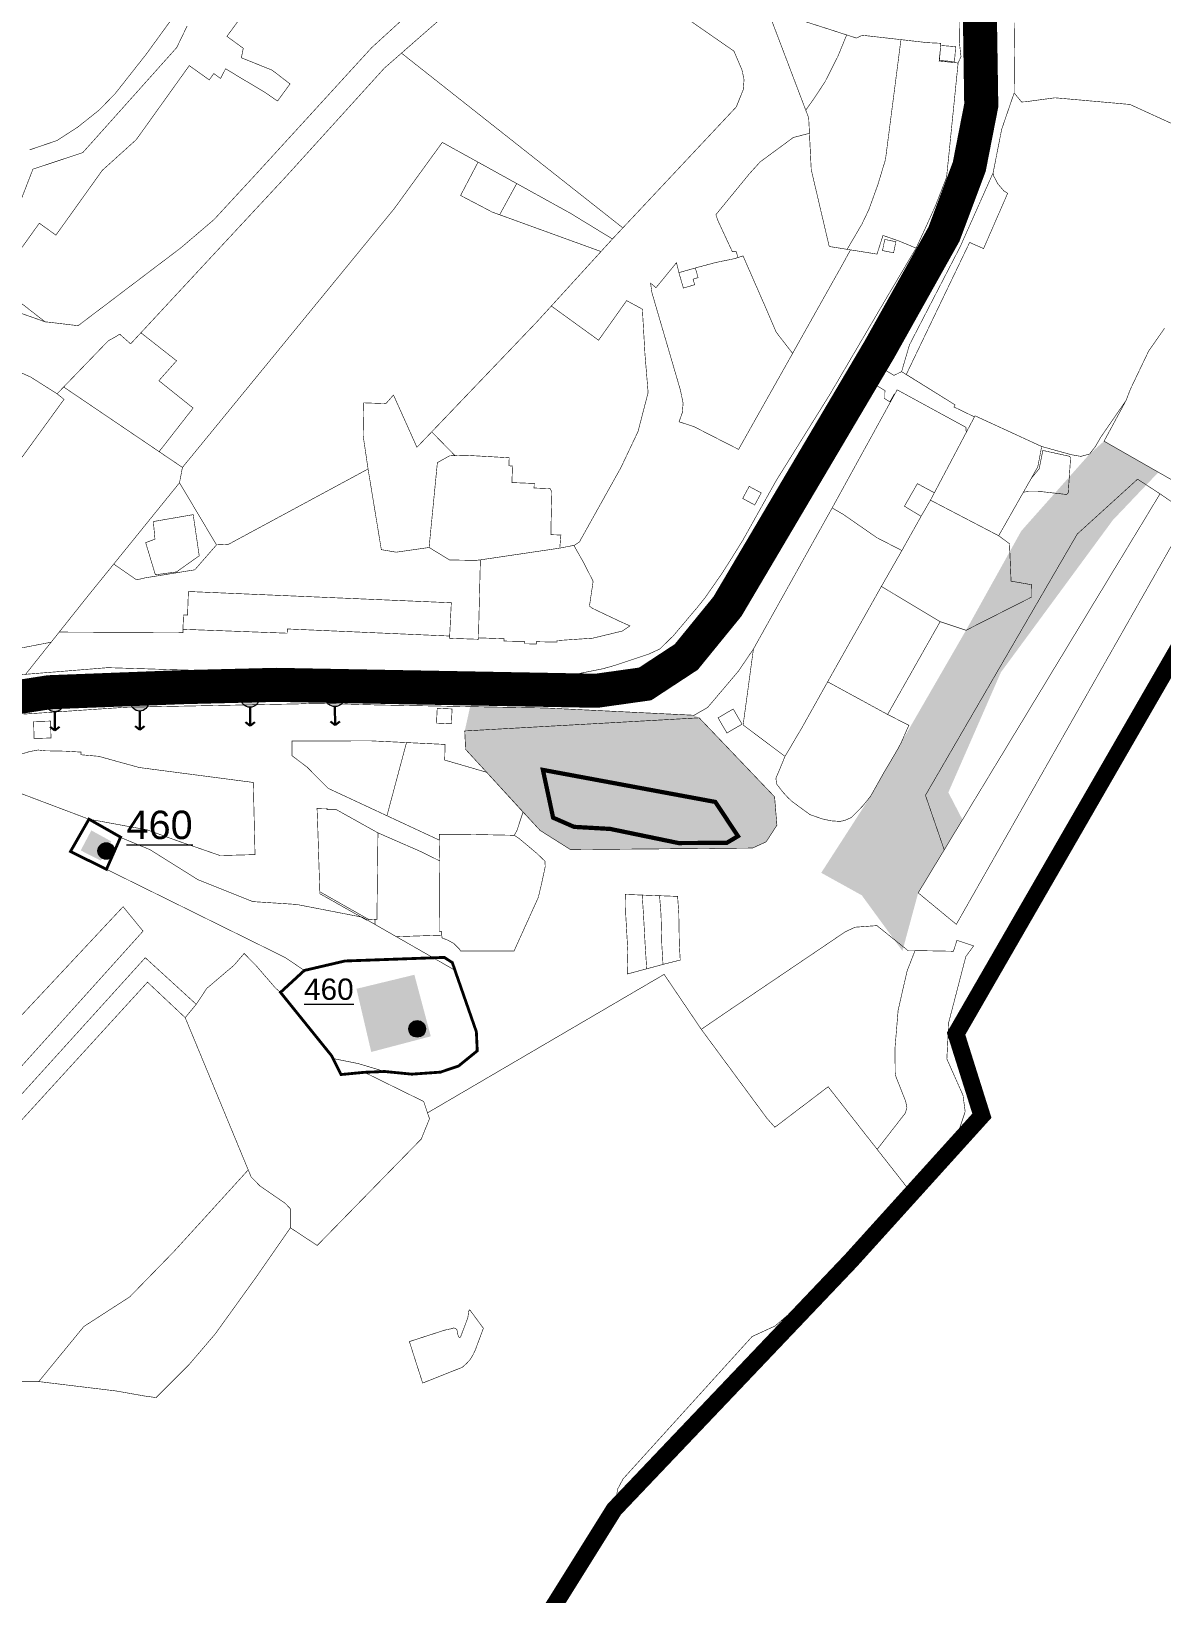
# Model space of a CAD drawing. Header units: millimetres. Extents: x 21689 to 31331, y 37531 to 43751.
# Drawn here: x 23810 to 24208, y 38661 to 39211 of the extents above; entities that cross this region are included whole.
import ezdxf

# ---------------------------------------------------------------- set-up
doc = ezdxf.new("R2010")
doc.units = ezdxf.units.MM
for name, pattern in [('DASHEDX2', [1.5, 1, -0.5]), ('g5_01x0_5', [0.75, 0.5, -0.25]), ('МЕЖА', [4, 1, -1, 1, -1])]:
    doc.linetypes.add(name, pattern=pattern)
for name, color, linetype, lineweight in [('0 . 11 - границы ДМ проект', 10, 'МЕЖА', 0), ('0.15 - Видовые раскрытия', 22, 'Continuous', 9), ('00 границы ОКН', 1, 'Continuous', 40), ('00 номер ОКН', 7, 'Continuous', 15), ('CONTUR', 150, 'Continuous', 9)]:
    doc.layers.add(name, color=color, linetype=linetype, lineweight=lineweight)
doc.layers.add('00 Дороги', color=252, linetype='Continuous', lineweight=9, transparency=0.2)
doc.layers.add('00 ОКН', color=1, linetype='Continuous', lineweight=9, transparency=0.4)
doc.layers.add('00 Парки и скверы', color=114, linetype='Continuous', lineweight=9, true_color=0x00a945, transparency=0.5)
doc.layers.add('00 Природный ландшафт', color=81, linetype='Continuous', lineweight=9, true_color=0xa9da90, transparency=0.4)
doc.styles.get("Standard").update_dxf_attribs({"font": 'arial.ttf'})
doc.linetypes.add('474_2', pattern='A,1,-0.5,[222,geobl2.shx,S=0.1,R=0,X=0,Y=0],-0.5,3', length=5)

# ---------------------------------------------------------------- blocks, each defined once
blk = doc.blocks.new('участки все')
at = {"layer": 'CONTUR', "const_width": 0.2}
for points in [[(1269.89, 1571.51), (1269.74, 1558.77), (1269.64, 1546.72), (1265.25, 1533.91), (1262.93, 1522.12), (1262.22, 1518.55), (1250.58, 1492.46), (1232.75, 1457.98), (1229.99, 1448.56), (1227.32, 1447.25), (1218.24, 1452.69), (1214.94, 1447.39), (1224.11, 1441.89), (1224.06, 1439.03), (1225.85, 1437.92), (1227.38, 1440.64), (1227.54, 1440.56), (1205.53, 1400.58), (1177.78, 1350.86), (1172.45, 1343.02), (1161.65, 1330.29), (1156.88, 1327.55), (1104.54, 1330.11), (1045.17, 1331.17), (1024.9, 1331.76), (1021.93, 1331.74), (1017.42, 1331.55), (956.74, 1330.37), (920.72, 1327.95)], [(921.35, 1341.97), (950.23, 1344.31), (992.03, 1343.04), (1023.98, 1342.41), (1100.52, 1341.15), (1112.07, 1341.3), (1117.46, 1342.47), (1124.88, 1343.96), (1128.77, 1345.06), (1138.27, 1348.21), (1140.9, 1349.08), (1144.83, 1350.91), (1149.55, 1355.53), (1158.16, 1365.71), (1160.8, 1369.03), (1166.68, 1377.47), (1169.59, 1382.04), (1174.02, 1389.15), (1185.27, 1409.24), (1186.61, 1411.48), (1204.78, 1440.65), (1225.68, 1476.24), (1235.1, 1492.07), (1238.85, 1500.18), (1241.87, 1506.87), (1245.84, 1517.01), (1249.9, 1557.27), (1250.91, 1559.53), (1250.36, 1564.34), (1250.06, 1586.04)], [(1338.52, 1402.83), (1301.33, 1424.07), (1309.08, 1438.43), (1310.61, 1442.41), (1317.04, 1455.83), (1322.65, 1463.85)], [(1371.16, 1578.75), (1362.07, 1563.36), (1337.34, 1521.24), (1338.75, 1525.14), (1332.34, 1532.66), (1310.45, 1542.66), (1284.04, 1545.01), (1273.56, 1543.6), (1272.25, 1543.54), (1269.64, 1546.72), (1269.74, 1558.77), (1269.89, 1571.51)], [(973.55, 1573.7), (963.86, 1560.37), (952.95, 1546.53), (947.33, 1540.74), (939.68, 1534.65), (932.38, 1529.94), (926.38, 1527.9), (922.83, 1526.69)], [(1002.45, 1580.51), (992.29, 1566.65), (997.41, 1562.9), (998.04, 1562.43), (997.37, 1559.11), (1008.2, 1554.74), (1014.52, 1549.9), (1010.11, 1543.86), (1005.55, 1547.01), (997.67, 1551.69), (991.8, 1555.23), (990.05, 1551.82), (987.65, 1553.54), (986.05, 1551.31), (979.02, 1556.34), (960.31, 1530.23), (948.38, 1519.47), (932.03, 1496.64), (926.18, 1500.84), (912.56, 1481.83)], [(919.81, 1472.66), (928.16, 1466.14), (904.25, 1474.55)], [(920.04, 1509.84), (923.93, 1519.88), (941.49, 1525.69), (974.6, 1562.71), (978.27, 1570.31)], [(1064.91, 1582.41), (1043.25, 1562.64), (1021.65, 1539.02), (1020.51, 1537.77), (1003.6, 1519.29), (1002.83, 1518.45), (987.76, 1502.14), (976.16, 1492.25), (952.94, 1474.65), (939.85, 1464.74), (934.19, 1465.42), (928.16, 1466.14), (919.81, 1472.66)], [(912.56, 1481.83), (926.18, 1500.84), (932.03, 1496.64), (948.38, 1519.47), (960.31, 1530.23), (979.02, 1556.34), (979.02, 1556.34), (985.15, 1551.95), (986.05, 1551.31), (987.65, 1553.54), (990.05, 1551.82), (991.8, 1555.23), (997.67, 1551.69), (1005.55, 1547.01), (1010.11, 1543.86), (1011.91, 1546.32), (1014.52, 1549.9), (1008.2, 1554.74), (997.37, 1559.11), (998.04, 1562.43), (997.41, 1562.9), (992.29, 1566.65), (1002.45, 1580.51)], [(1322.65, 1463.85), (1317.04, 1455.83), (1310.61, 1442.41), (1309.08, 1438.43), (1300.14, 1425.45), (1298.26, 1422.17), (1296.2, 1419.54), (1293.16, 1418.72), (1289.81, 1419.3), (1279.34, 1422.2), (1255.86, 1433.01), (1255.66, 1432.62), (1248.46, 1436.12), (1248.85, 1436.85), (1231.64, 1447.58), (1253.96, 1494.08), (1255.87, 1493.21), (1258.87, 1491.91), (1267.36, 1511.38), (1265.99, 1512.24), (1263.88, 1514.72), (1262.36, 1517.61), (1262.22, 1518.55), (1262.93, 1522.12), (1265.25, 1533.91), (1269.64, 1546.72), (1269.64, 1546.72), (1272.25, 1543.54), (1273.56, 1543.6), (1284.04, 1545.01), (1310.45, 1542.66), (1332.34, 1532.66)], [(899.76, 1390.46), (934.89, 1438.8), (932.45, 1440.76), (934.76, 1443.16), (934.76, 1443.16), (976.61, 1414.83), (975.57, 1409.41), (943.37, 1369.64), (931.83, 1355.13), (930.35, 1353.28), (917.12, 1350.72)], [(910.72, 1092.82), (925.98, 1092.88), (939.38, 1091.25), (953.19, 1089.58), (963.29, 1087.79), (967.34, 1087.25), (978.91, 1098.82), (988.16, 1109.66), (1002.58, 1129.67), (1014.65, 1147.04), (1024.1, 1140.81), (1060.75, 1178.3), (1063.66, 1185.46), (1062.96, 1187.52), (1146.32, 1236.29), (1159.42, 1216.93), (1182.52, 1185.63), (1185.34, 1182.46), (1204.11, 1196.71), (1221.38, 1174.67), (1232.77, 1160.17), (1212.1, 1135.46), (1185.43, 1112.47), (1177.32, 1108.74), (1131.85, 1058.6), (1129.94, 1055.01), (1128.75, 1047.9), (1121.53, 1037.32), (1101.66, 1004.59)]]:
    blk.add_lwpolyline(points, dxfattribs=at)
for points in [[(1053.78, 1560.73), (1131.78, 1499.19), (1142.95, 1511.09), (1171.75, 1541.8), (1174.18, 1547.86), (1174.48, 1551.37), (1173.75, 1554.84), (1170.92, 1561.44), (1150.69, 1575.47), (1122.93, 1594.73), (1107.23, 1605.63), (1088.12, 1589.86), (1069.53, 1574.51), (1053.78, 1560.73)], [(1183.61, 1573.83), (1185.89, 1575.11), (1210.63, 1567.15), (1207.52, 1559.55), (1202.99, 1550.61), (1199.14, 1544.77), (1196.22, 1540.65), (1183.61, 1573.83)], [(1196.22, 1540.65), (1199.14, 1544.77), (1202.99, 1550.61), (1207.52, 1559.55), (1210.63, 1567.15), (1214.04, 1566.05), (1216.17, 1567.03), (1229.76, 1565.49), (1224.31, 1523.25), (1221.57, 1514.24), (1218.45, 1505.64), (1216.01, 1500.52), (1210.8, 1491.64), (1204.49, 1492.64), (1198.15, 1519.69), (1197.26, 1537.9), (1196.22, 1540.65)], [(1229.76, 1565.49), (1224.31, 1523.25), (1221.57, 1514.24), (1218.45, 1505.64), (1216.01, 1500.52), (1210.8, 1491.64), (1221.35, 1489.96), (1221.6, 1490.81), (1223.43, 1496.53), (1229.04, 1494.58), (1235.1, 1492.07), (1238.85, 1500.18), (1241.87, 1506.87), (1245.84, 1517.01), (1249.9, 1557.27), (1248.39, 1557.42), (1243.21, 1557.96), (1243.74, 1563.14), (1243.79, 1564.21), (1243.04, 1564.24), (1239.1, 1564.42), (1229.76, 1565.49)], [(1243.76, 1563.44), (1243.74, 1563.14), (1243.33, 1558.15), (1248.62, 1557.75), (1249.04, 1563.02), (1243.76, 1563.44)], [(961.98, 1462.25), (974.54, 1452.39), (968.31, 1445.38), (980.38, 1435.74), (968.39, 1420.39), (976.61, 1414.83), (1051.24, 1505.97), (1068.17, 1529.3), (1113.25, 1504.37), (1128.12, 1495.29), (1131.78, 1499.19), (1053.78, 1560.73), (1047.74, 1555.44), (1025.07, 1530.46), (1012.98, 1517.14), (985.66, 1487.76), (961.98, 1462.25)], [(1176.28, 1518.15), (1180.17, 1522.45), (1191.87, 1531.05), (1197.51, 1532.48), (1198.15, 1519.69), (1204.49, 1492.64), (1210.8, 1491.64), (1211.99, 1491.45), (1208.74, 1485.54), (1191.58, 1455.01), (1186.8, 1461.18), (1185.79, 1462.49), (1181.67, 1472.09), (1174.13, 1489.31), (1172.37, 1488.76), (1171.7, 1490.82), (1170.36, 1490.8), (1165.3, 1501.68), (1164.55, 1503.84), (1176.28, 1518.15)], [(1124.08, 1490.86), (1085.76, 1504.76), (1074.6, 1510.61), (1080.76, 1522.34), (1068.17, 1529.3), (1051.24, 1505.97), (976.61, 1414.83), (975.57, 1409.41), (988.62, 1387.56), (992.83, 1387.75), (1042.01, 1414.28), (1040.27, 1426.08), (1040.47, 1437.58), (1048.29, 1437.3), (1050.96, 1440.34), (1059.23, 1421.92), (1101.43, 1466.03), (1124.08, 1490.86)], [(1080.76, 1522.35), (1074.6, 1510.61), (1085.76, 1504.76), (1088.37, 1503.81), (1094.38, 1514.81), (1080.76, 1522.35)], [(1094.38, 1514.81), (1088.37, 1503.81), (1124.08, 1490.86), (1128.12, 1495.29), (1113.25, 1504.37), (1094.38, 1514.81)], [(1224.06, 1495.12), (1223.26, 1491.21), (1227.17, 1490.41), (1227.98, 1494.32), (1224.06, 1495.12)], [(1141.55, 1479.7), (1143.46, 1478.15), (1144.18, 1479), (1148.99, 1484.88), (1150.68, 1486.95), (1151.52, 1483.44), (1153.1, 1478), (1157.11, 1479.17), (1156.51, 1481.13), (1158.28, 1481.67), (1157.32, 1485.05), (1158.15, 1485.3), (1164.37, 1486.97), (1171.08, 1488.35), (1174.13, 1489.31), (1181.67, 1472.09), (1185.79, 1462.49), (1186.8, 1461.18), (1191.59, 1454.99), (1172.54, 1421.18), (1156.91, 1429.15), (1154.09, 1430.1), (1151.59, 1430.9), (1152.71, 1434.07), (1153.02, 1437.41), (1152.07, 1442.01), (1142.02, 1476.37), (1141.55, 1479.7)], [(1151.52, 1483.44), (1157.32, 1485.05), (1158.28, 1481.67), (1156.51, 1481.13), (1157.11, 1479.17), (1153.1, 1478), (1151.52, 1483.44)], [(1101.43, 1466.03), (1106.58, 1471.67), (1123.23, 1459.63), (1133.11, 1473.58), (1137.05, 1471.44), (1138.66, 1470.57), (1139.57, 1454.66), (1140.68, 1441.19), (1137.12, 1427.47), (1131.09, 1414.75), (1121.77, 1398.07), (1116.46, 1388.56), (1114.71, 1387.42), (1109.55, 1386.41), (1109.95, 1391.02), (1106.46, 1391.14), (1106.49, 1395.41), (1106.77, 1406.04), (1106.21, 1407.32), (1105.56, 1407.39), (1100.49, 1407.58), (1100.56, 1409.19), (1092.68, 1409.49), (1092.9, 1415.34), (1091.63, 1415.39), (1091.73, 1418.24), (1076.11, 1419.12), (1072.62, 1418.99), (1067.95, 1423.77), (1064.44, 1427.35), (1101.43, 1466.03)], [(843.45, 1385.47), (824.55, 1409.95), (870.04, 1462.98), (882.81, 1464.74), (923.14, 1446.66), (932.45, 1440.76), (934.89, 1438.8), (882.73, 1367.04), (869.3, 1366.66), (868.94, 1367.09), (843.45, 1385.47)], [(958.35, 1458.35), (954.5, 1461.78), (954.09, 1461.49), (953.52, 1461.14), (952.95, 1460.79), (952.36, 1460.46), (951.82, 1460.16), (951.1, 1459.78), (950.57, 1459.52), (934.76, 1443.16), (968.39, 1420.39), (980.38, 1435.74), (968.31, 1445.38), (974.54, 1452.39), (961.98, 1462.25), (958.35, 1458.35)], [(1218.24, 1452.69), (1227.32, 1447.25), (1229.99, 1448.56), (1248.85, 1436.85), (1248.46, 1436.12), (1255.66, 1432.62), (1252.75, 1427.12), (1252.64, 1428.96), (1228.42, 1442.16), (1227.54, 1440.56), (1227.38, 1440.64), (1225.85, 1437.92), (1224.06, 1439.03), (1224.11, 1441.89), (1214.94, 1447.39), (1218.24, 1452.69)], [(1228.42, 1442.16), (1252.64, 1428.96), (1252.75, 1427.12), (1241.54, 1405.9), (1235.55, 1409.12), (1230.99, 1401.18), (1236.85, 1397.61), (1230.09, 1385.56), (1221.25, 1390.1), (1209.54, 1398.22), (1205.53, 1400.58), (1228.42, 1442.16)], [(1279.34, 1422.2), (1277.97, 1415.03), (1264.19, 1390.77), (1240.16, 1403.3), (1255.86, 1433.01), (1279.34, 1422.2)], [(1279.75, 1420.81), (1289.18, 1418.74), (1289.35, 1418.54), (1289.52, 1418.16), (1289.23, 1413.75), (1288.8, 1407.42), (1288.74, 1406.03), (1288.53, 1405.61), (1288.08, 1405.31), (1279.63, 1406.26), (1277.71, 1406.35), (1276.34, 1406.36), (1274.82, 1406.36), (1272.92, 1406.13), (1275.59, 1410.84), (1278.47, 1414.38), (1279.75, 1420.81)], [(1042.01, 1414.28), (1046.68, 1385.87), (1051.91, 1384.98), (1063.51, 1386.63), (1070.73, 1382.25), (1079.83, 1382.08), (1081.58, 1382.27), (1080.89, 1354.31), (1070.72, 1354.64), (1070.76, 1355.45), (1071.34, 1367.17), (978.7, 1371.13), (978.42, 1362.83), (977, 1362.9), (976.77, 1357.82), (976.77, 1356.67), (933.18, 1356.84), (943.37, 1369.64), (952.41, 1380.8), (960.46, 1375.23), (963.55, 1375.95), (980.96, 1378.77), (988.62, 1387.56), (992.83, 1387.75), (1042.01, 1414.28)], [(1070.72, 1418.91), (1076.11, 1419.12), (1091.73, 1418.24), (1091.63, 1415.39), (1092.9, 1415.34), (1092.68, 1409.49), (1100.56, 1409.19), (1100.49, 1407.58), (1105.56, 1407.39), (1106.21, 1407.32), (1106.77, 1406.04), (1106.49, 1395.41), (1106.46, 1391.14), (1109.95, 1391.02), (1109.55, 1386.41), (1081.58, 1382.27), (1079.83, 1382.08), (1070.73, 1382.25), (1063.51, 1386.63), (1066.43, 1416.52), (1070.72, 1418.91)], [(1238.39, 1299.36), (1291.88, 1391.38), (1313.13, 1410.69), (1321.04, 1405.53), (1245.01, 1280.14), (1238.39, 1299.36)], [(1176.28, 1408.14), (1174, 1403.9), (1178.24, 1401.6), (1180.52, 1405.86), (1176.28, 1408.14)], [(1236.85, 1397.61), (1240.16, 1403.3), (1264.19, 1390.77), (1268, 1387.95), (1268.56, 1374.78), (1275.79, 1373.52), (1275.74, 1369.14), (1252.68, 1357.47), (1243.57, 1360.51), (1222.86, 1372.92), (1230.09, 1385.56), (1236.85, 1397.61)], [(1235.83, 1265), (1321.04, 1405.53), (1331.42, 1398.42), (1249.27, 1253.91), (1235.83, 1265)], [(963.65, 1388.34), (966.93, 1389.56), (966.36, 1395.77), (980.4, 1398.2), (982.52, 1383.71), (974.5, 1378.02), (967.08, 1377.01), (963.65, 1388.34)], [(1205.53, 1400.58), (1209.54, 1398.22), (1221.25, 1390.1), (1230.09, 1385.56), (1222.86, 1372.92), (1203.93, 1339.33), (1194.82, 1323.07), (1188.9, 1313.05), (1174.16, 1324.14), (1177.78, 1350.86), (1205.53, 1400.58)], [(1081.58, 1382.27), (1109.55, 1386.41), (1114.51, 1387.38), (1117.97, 1381.29), (1121.31, 1374.71), (1120.01, 1366.01), (1121.04, 1365.21), (1130.41, 1360.76), (1134.29, 1359.01), (1131.59, 1357.21), (1121.17, 1354.69), (1108.6, 1353.85), (1108.58, 1353.3), (1101.33, 1353.45), (1101.32, 1352.63), (1097.13, 1352.72), (1097.17, 1353.54), (1089.89, 1353.68), (1089.9, 1354.5), (1080.9, 1354.81), (1081.58, 1382.27)], [(1013.57, 1357.94), (1013.51, 1356.45), (976.77, 1357.82), (977, 1362.9), (978.42, 1362.83), (978.7, 1371.13), (1071.34, 1367.17), (1070.76, 1355.45), (1013.57, 1357.94)], [(1203.93, 1339.33), (1222.86, 1372.92), (1243.57, 1360.51), (1225.06, 1327.83), (1203.93, 1339.33)], [(930.35, 1353.28), (921.35, 1341.97), (877.69, 1337.1), (882.41, 1339.55), (889.07, 1342.54), (899.25, 1346.21), (904.65, 1347.66), (917.12, 1350.72), (930.35, 1353.28)], [(1203.93, 1339.33), (1225.06, 1327.83), (1232.54, 1324.01), (1229.88, 1317.99), (1228.37, 1315.17), (1223.64, 1307.17), (1219.01, 1298.95), (1216.33, 1295.65), (1213.93, 1293.16), (1212.23, 1291.52), (1210.04, 1290.53), (1208.34, 1290.16), (1205.12, 1290.37), (1202.02, 1291.06), (1197.7, 1292.56), (1194.32, 1295.03), (1191.33, 1297.22), (1189.77, 1298.72), (1188.15, 1300.49), (1185.97, 1303.33), (1185.69, 1305.36), (1186.94, 1308.29), (1188.9, 1313.05), (1190.53, 1315.81), (1194.82, 1323.07), (1203.93, 1339.33)], [(1066.37, 1330), (1066.13, 1324.78), (1071.37, 1324.54), (1071.61, 1329.77), (1066.37, 1330)], [(1076.07, 1322.02), (1158.67, 1326.64), (1185.24, 1298.83), (1186.06, 1288.83), (1182.27, 1282.97), (1177.47, 1280.77), (1113.35, 1280.22), (1102.61, 1286.99), (1076.36, 1315.54), (1076.07, 1322.02)], [(1170.66, 1329.75), (1165.33, 1326.63), (1168.44, 1321.3), (1173.77, 1324.41), (1170.66, 1329.75)], [(930.14, 1325.5), (924.18, 1325.34), (924.34, 1319.38), (930.3, 1319.54), (930.14, 1325.5)], [(914.55, 1301.94), (943.62, 1290.96), (964.16, 1287.19), (975.57, 1283.07), (989.89, 1278.14), (1002.18, 1278.47), (1001.58, 1303.88), (961.39, 1309.14), (947.08, 1313.09), (940.85, 1313.63), (940.92, 1314.57), (935.32, 1314.9), (928.32, 1315.03), (925.77, 1315.3), (922.72, 1314.75), (899.47, 1307.63), (914.55, 1301.94)], [(1015.2, 1318.47), (1042.86, 1318.54), (1055.56, 1317.94), (1054.73, 1314.86), (1051.49, 1302.74), (1048.66, 1292.16), (1027.94, 1301.81), (1020.53, 1309.28), (1015.22, 1313.3), (1015.2, 1318.47)], [(1054.73, 1314.85), (1055.56, 1317.93), (1069.15, 1317.28), (1069.01, 1311.77), (1083.77, 1307.47), (1096.62, 1293.49), (1094.46, 1286.97), (1093.53, 1285.27), (1077.78, 1285.58), (1067.12, 1285.58), (1067.15, 1283.55), (1048.66, 1292.16), (1051.49, 1302.74), (1054.73, 1314.85)], [(1025.01, 1265.39), (1024.26, 1288.99), (1024.03, 1294.78), (1027.52, 1294.84), (1027.54, 1294.31), (1030.93, 1294.26), (1045.49, 1286.13), (1045.13, 1255.7), (1042.43, 1255.53), (1025.01, 1265.39)], [(937.16, 1279.56), (943.62, 1290.96), (955.62, 1284.17), (965.16, 1280.22), (982.06, 1269.64), (1001.41, 1261.92), (1016.85, 1260.92), (1040, 1256.43), (1072.62, 1237.74), (1080.17, 1216.07), (1080.49, 1209.37), (1073.87, 1203.99), (1067.51, 1201.86), (1057.43, 1201.15), (1047.88, 1202.08), (1038.59, 1204.86), (1030.03, 1206.58), (1018.32, 1221.08), (1016.54, 1223.72), (1011.24, 1229.89), (1014.76, 1233.26), (1019.55, 1237.67), (1012.82, 1242.22), (937.16, 1279.56)], [(1045.49, 1286.13), (1060.31, 1279.66), (1067.3, 1276.23), (1067.17, 1251.33), (1067.93, 1251.33), (1067.98, 1250.1), (1051.96, 1249.57), (1044.48, 1253.86), (1044.43, 1255.65), (1045.13, 1255.7), (1045.49, 1286.13)], [(1067.12, 1285.58), (1077.78, 1285.58), (1093.53, 1285.27), (1095.25, 1284.13), (1101.48, 1278.91), (1104.31, 1276.19), (1104.43, 1274.34), (1104.3, 1273.6), (1103.22, 1268.59), (1102, 1263.41), (1093.43, 1244.5), (1089.24, 1244.49), (1083.14, 1244.49), (1074.66, 1244.49), (1074.27, 1245.12), (1072.21, 1247.17), (1070.21, 1248.31), (1068.06, 1249.13), (1067.98, 1250.1), (1067.93, 1251.33), (1067.17, 1251.33), (1067.3, 1276.23), (1067.12, 1285.58)], [(853.36, 1150.74), (955.7, 1260.12), (962.73, 1251.52), (913.51, 1196.83), (862.74, 1142.16), (853.36, 1150.74)], [(1025.01, 1265.39), (1042.43, 1255.53), (1041.37, 1255.47), (1025.02, 1264.71), (1025.01, 1265.39)], [(1132.67, 1264.45), (1138.6, 1264.22), (1139.07, 1257.01), (1139.65, 1246.39), (1140.18, 1238.25), (1133.33, 1236.42), (1133.54, 1244.31), (1133.43, 1246.14), (1132.83, 1256.69), (1132.75, 1258.16), (1132.67, 1264.45)], [(1138.6, 1264.22), (1144.71, 1263.99), (1145.23, 1257.35), (1145.51, 1246.64), (1145.93, 1239.8), (1140.18, 1238.25), (1139.65, 1246.39), (1139.07, 1257.01), (1138.6, 1264.22)], [(1144.71, 1263.99), (1151.07, 1263.76), (1151.49, 1257.67), (1151.67, 1246.91), (1152, 1241.34), (1145.93, 1239.8), (1145.51, 1246.64), (1145.23, 1257.34), (1144.71, 1263.99)], [(1159.42, 1216.93), (1161.18, 1218.14), (1168.51, 1223.15), (1203.64, 1246.89), (1210.14, 1251.29), (1213.63, 1252.9), (1221.29, 1253.46), (1232.17, 1244.72), (1234.73, 1244.68), (1231.93, 1237.5), (1231.32, 1234.84), (1228.77, 1223.69), (1227.66, 1210.3), (1227.73, 1201.71), (1227.96, 1200.35), (1231.43, 1191.56), (1231.85, 1189.4), (1231.34, 1187.49), (1221.38, 1174.67), (1204.11, 1196.71), (1185.34, 1182.46), (1182.52, 1185.63), (1159.42, 1216.93)], [(977.58, 1221.05), (1000.82, 1164.94), (1003.94, 1161.76), (1012.79, 1155.68), (1014.66, 1153.71), (1014.65, 1147.04), (1024.1, 1140.81), (1031.8, 1148.68), (1046.15, 1163.36), (1055.04, 1172.46), (1060.75, 1178.3), (1063.66, 1185.46), (1062.96, 1187.52), (1061.61, 1191.52), (1040.7, 1201.8), (1032.47, 1201.01), (1029.14, 1207.66), (1018.32, 1221.08), (1011.24, 1229.89), (1009.43, 1231.42), (1002.59, 1239.34), (998.34, 1243.66), (994.85, 1239.57), (990.06, 1235.49), (985.16, 1231.33), (981.48, 1225.74), (977.58, 1221.05)], [(1234.73, 1244.68), (1248.25, 1244.43), (1249.48, 1248.28), (1255.36, 1246.33), (1252.61, 1242.54), (1246.61, 1219.46), (1245.93, 1206.51), (1251.62, 1193.73), (1252.39, 1187.98), (1250.14, 1181.19), (1232.78, 1160.17), (1221.38, 1174.67), (1231.34, 1187.49), (1231.85, 1189.4), (1231.43, 1191.56), (1227.96, 1200.35), (1227.73, 1201.71), (1227.66, 1210.3), (1228.77, 1223.68), (1231.32, 1234.84), (1231.93, 1237.5), (1234.73, 1244.68)], [(918.2, 1192.15), (963.51, 1242.16), (981.48, 1225.74), (977.58, 1221.05), (964.3, 1233.55), (882.26, 1143.71), (911.17, 1110.13), (915.08, 1114.03), (918.2, 1111.68), (913.51, 1107.77), (914.29, 1107), (909.6, 1103.09), (873.67, 1143.71), (918.2, 1192.15)], [(999.79, 1167.43), (996.04, 1163.31), (985.06, 1151.23), (973.59, 1138.66), (958.04, 1122.71), (941.88, 1112.28), (925.98, 1092.88), (939.38, 1091.25), (953.19, 1089.58), (963.29, 1087.79), (967.34, 1087.25), (978.91, 1098.82), (988.16, 1109.66), (1002.58, 1129.67), (1014.65, 1147.04), (1014.66, 1153.71), (1012.79, 1155.68), (1003.94, 1161.76), (1000.82, 1164.94), (999.79, 1167.43)], [(1056.56, 1106.97), (1069.07, 1111.01), (1071.43, 1111.52), (1072.22, 1111.78), (1072.89, 1111.57), (1073.34, 1111.05), (1073.57, 1109.76), (1073.82, 1108.84), (1073.97, 1108.57), (1074.15, 1108.49), (1074.45, 1108.49), (1074.62, 1108.64), (1077.17, 1115.4), (1077.46, 1117.68), (1077.83, 1118.16), (1082.64, 1111.66), (1079.74, 1103.85), (1078.98, 1102.29), (1077.93, 1100.57), (1076.78, 1099.33), (1075.21, 1097.91), (1061.25, 1092.36), (1056.56, 1106.97)], [(1056.56, 1106.97), (1069.07, 1111.01), (1071.43, 1111.52), (1072.22, 1111.78), (1072.89, 1111.57), (1073.34, 1111.05), (1073.57, 1109.76), (1073.82, 1108.84), (1073.97, 1108.57), (1074.15, 1108.49), (1074.45, 1108.49), (1074.62, 1108.64), (1077.17, 1115.4), (1077.46, 1117.68), (1077.83, 1118.16), (1082.64, 1111.66), (1079.74, 1103.85), (1078.98, 1102.29), (1077.93, 1100.57), (1076.78, 1099.33), (1075.21, 1097.91), (1061.25, 1092.36), (1056.56, 1106.97)]]:
    blk.add_lwpolyline(points, close=True, dxfattribs=at)

msp = doc.modelspace()

# ---------------------------------------------------------------- hatches: boundary and pattern name
at = {"layer": '0.15 - Видовые раскрытия', "transparency": 33554687}
h = msp.add_hatch(color=256, dxfattribs=at)
h.dxf.hatch_style = 1
h.paths.add_polyline_path([(23821.48, 38974.28, 1), (23815.24, 38974.23, 1)])
h.paths.add_polyline_path([(23845.16, 38974.46, 1), (23851.4, 38974.5, 1)])
h = msp.add_hatch(color=256, dxfattribs=at)
h.dxf.hatch_style = 1
h.paths.add_polyline_path([(23821.48, 38974.28, 1), (23815.24, 38974.23, 1)])
h.paths.add_polyline_path([(23845.16, 38974.46, 1), (23851.4, 38974.5, 1)])
h = msp.add_hatch(color=256, dxfattribs=at)
h.dxf.hatch_style = 1
h.paths.add_polyline_path([(23890.28, 38975.86, 1), (23884.05, 38975.82, 1)])
h.paths.add_polyline_path([(23913.97, 38976.04, 1), (23920.2, 38976.09, 1)])
h = msp.add_hatch(color=256, dxfattribs=at)
h.dxf.hatch_style = 1
h.paths.add_polyline_path([(23890.28, 38975.86, 1), (23884.05, 38975.82, 1)])
h.paths.add_polyline_path([(23913.97, 38976.04, 1), (23920.2, 38976.09, 1)])
at = {"layer": '00 ОКН'}
h = msp.add_hatch(color=256, dxfattribs=at)
h.dxf.hatch_style = 1
h.paths.add_polyline_path([(23924.68, 38873.57), (23945.08, 38878.51), (23950.86, 38856.83), (23929.88, 38851.32)])
h.paths.add_polyline_path([(23827.52, 38922.3), (23831.26, 38929.36), (23838.32, 38925.47), (23834.64, 38918.72)])
at = {"layer": '00 ОКН', "transparency": 33554687}
h = msp.add_hatch(color=2, dxfattribs=at)
h.dxf.hatch_style = 1
edge = h.paths.add_edge_path()
edge.add_arc((23836.49, 38922.11), 2.91, 0, 360)
h = msp.add_hatch(color=2, dxfattribs=at)
h.dxf.hatch_style = 1
edge = h.paths.add_edge_path()
edge.add_arc((23946.06, 38859.45), 2.91, 0, 360)
at = {"layer": '00 Парки и скверы'}
h = msp.add_hatch(color=256, dxfattribs=at)
h.dxf.hatch_style = 1
edge = h.paths.add_edge_path()
edge.add_line((23964.72, 38972.94), (23962.82, 38964.37))
edge.add_line((23962.82, 38964.37), (23963.11, 38957.9))
edge.add_line((23963.11, 38957.9), (23982.93, 38935.99))
edge.add_line((23982.93, 38935.99), (23989.35, 38929.35))
edge.add_line((23989.35, 38929.35), (24000, 38922.55))
edge.add_arc((24011.18, 38616.47), 306.28, 89.1262, 92.0914, ccw=False)
edge.add_line((24015.85, 38922.72), (24052.4, 38922.87))
edge.add_line((24052.4, 38922.87), (24064.22, 38923.13))
edge.add_line((24064.22, 38923.13), (24069.01, 38925.33))
edge.add_line((24069.01, 38925.33), (24072.8, 38931.19))
edge.add_line((24072.8, 38931.19), (24071.98, 38941.19))
edge.add_line((24071.98, 38941.19), (24055.96, 38957.97))
edge.add_line((24055.96, 38957.97), (24045.42, 38969))
edge.add_line((24045.42, 38969), (24043.62, 38969.91))
edge.add_line((24043.62, 38969.91), (24033.57, 38970.4))
edge.add_line((24033.57, 38970.4), (24029.12, 38970.62))
edge.add_line((24029.12, 38970.62), (24019.3, 38971.06))
edge.add_line((24019.3, 38971.06), (24017.68, 38971.14))
edge.add_line((24017.68, 38971.14), (24001.78, 38971.87))
edge.add_line((24001.78, 38971.87), (23991.44, 38972.44))
edge.add_line((23991.44, 38972.44), (23964.72, 38972.94))
at = {"layer": '00 Природный ландшафт', "transparency": 33554585}
h = msp.add_hatch(color=256, dxfattribs=at)
h.dxf.hatch_style = 1
h.paths.add_polyline_path([(24088.42, 38914.42), (24105.76, 38941.31), (24110.38, 38949.53), (24139.44, 38999.84), (24158.91, 39034.82), (24182.99, 39061.92), (24188.07, 39066.43), (24207.22, 39055.49), (24191.18, 39038.65), (24151.73, 38985.05), (24133.21, 38942.74), (24138.2, 38933.11), (24131.76, 38922.5), (24122.58, 38907.36), (24117.03, 38886.9), (24102.71, 38906.5)])

# ---------------------------------------------------------------- linework, layer by layer
at = {"layer": '0 . 11 - границы ДМ проект', "color": 7, "linetype": 'DASHEDX2', "lineweight": 100, "ltscale": 9, "transparency": 33554687, "const_width": 6, "flags": 128}
msp.add_lwpolyline([(22946.73, 37638.63), (22902.58, 38352.1), (23040.31, 38403.75), (23117.29, 38401.21), (23331.14, 38342.16), (23767.92, 38429.68), (23839.74, 38479.18), (23935.86, 38610.42), (23988.4, 38646.95), (24015.49, 38690.25), (24098.85, 38777.82), (24145.03, 38828.88), (24135.93, 38857.75), (24309.79, 39159.02), (24384.58, 39142.81), (24479.69, 39275.04), (24546.54, 39209.37), (24750.01, 39350.13), (25003.88, 39639.8), (25413.16, 40107.12), (25363.28, 40286.2), (24989.23, 40491.14), (25395.28, 40838.84), (25660.56, 41058.12), (25845.24, 41208.92), (25792.92, 41266.23), (25888.27, 41383.12), (26058.63, 41521.65), (26092.2, 41658.69), (26130.83, 41752.53), (26159.07, 41742.27), (26300.9, 42104.41), (26325.34, 42112.11), (26524.48, 42049.12), (26659.52, 41994.11), (26661.3, 41997.38), (26646.24, 42050.67), (26706.46, 42026.98), (26859.65, 41970.83), (27006.59, 41919.76), (27172.98, 41911.41), (27384.06, 41951.12), (27369.53, 42033.59), (27673.24, 42086.3), (27976.36, 41979.69), (28033.35, 41963.23), (28102.86, 41962.56), (28159.54, 41928.27), (28328.6, 41835.14), (28499.53, 41807.33), (28720.17, 41761.45), (29052.46, 41622.84), (29045.52, 41606.09), (29058.02, 41600.92), (29065.19, 41619.05), (29089.18, 41611.33), (29476.61, 41567.37), (29694.11, 41552.14), (29707.83, 41609), (29818.28, 41584.5), (29941.9, 41545.71), (30079.67, 41531.57), (30099.06, 41598.9), (30133.54, 41631.15), (30187.93, 41657.25), (30321.66, 41749.67), (30401.38, 41749.67), (30509.19, 41676.74), (30617.63, 41749.67), (30608.36, 41787.7), (30599.77, 41907.5), (30613.25, 41930.65), (30611.36, 41954.39), (30596.2, 41953.51), (30593.67, 42010.25), (30597.05, 42063.37), (30605.38, 42235.81), (30665.45, 42236.17), (30657.33, 42284.13), (30610.32, 42363.4), (30625.51, 42373.52), (30633.15, 42373.02), (30649.52, 42377.68), (30654.81, 42423.45), (30716.03, 42430.23), (30760.54, 42567.65), (30765.8, 42586.36), (30791.95, 42710.49), (30846.37, 42699.4), (30866.74, 42759.78), (30939.13, 42753.23), (31030.96, 42735.49), (31057.16, 42750.28), (31131.35, 42919.39), (31178.71, 43049.99), (31223.9, 43155.77), (31261.16, 43239.22), (31200.23, 43266.25), (31159.04, 43264.62), (31092.9, 43324.59), (31030.84, 43397.77), (30974.06, 43434.01), (30837.68, 43448.49), (30812.71, 43443.57), (30797.57, 43373.26), (30670.04, 43084.43), (30627.79, 42979.09), (30572.79, 42815.93), (30581.39, 42739.2), (30580.07, 42670.05), (30572.53, 42633.02), (30553.34, 42565.66), (30547.4, 42556.65), (30525.72, 42505.25), (30514.51, 42510.11), (30479.51, 42425.86), (30461.95, 42345.38), (30464.75, 42236.14), (30403.52, 42231.72), (30362, 42222.3), (30262.37, 42221.19), (30097.98, 42200.41), (30088.95, 42269.89), (30058.49, 42273.9), (30000.91, 42267.83), (30008.93, 42181.88), (29926.02, 42170.86), (29838.04, 42159.36), (29837.12, 42151.42), (29801.62, 42150.52), (29804.08, 42118.48), (29746.29, 42112.77), (29727.01, 42117.61), (29726.77, 42121.26), (29669.99, 42116.48), (29667.12, 42186.75), (29663.62, 42276.82), (29664.83, 42334.2), (29729.67, 42336.19), (29743.29, 42425.8), (29681.45, 42426.64), (29599.85, 42422.04), (29585.29, 42460.05), (29593.55, 42547.9), (29586.23, 42640.93), (29612.42, 42670.26), (29566.57, 42703.24), (29536.55, 42712.38), (29485.13, 42721.11), (29445.22, 42718.94), (29271.87, 42704.28), (29252.91, 42692.41), (29197.95, 42673.04), (29178.85, 42668.77), (29146.59, 42665.68), (29091.04, 42663.1), (29090.12, 42694.39), (29093.43, 42735.41), (29109.46, 42731.74), (29114.94, 42754.25), (29105.61, 42762.57), (29115.3, 42813.46), (29163.59, 42900), (29195.32, 42957.41), (29200.53, 43020.6), (29169.03, 43102.91), (29094.39, 43130.16), (29034.07, 43130.54), (28931.05, 43118.37), (28819.4, 43060.11), (28798.63, 43021.64), (28799.74, 42985.88), (28707.96, 42909.03), (28686.59, 42891.68), (28665.24, 42871.73), (28655.12, 42859.97), (28647.85, 42848.5), (28636.35, 42823.08), (28630.36, 42817.18), (28632.11, 42786.97), (28651.56, 42783.79), (28691.78, 42770.28), (28688.63, 42759.99), (28685.9, 42758.4), (28674.4, 42734.05), (28670.96, 42721.95), (28465.92, 42806.49), (28422.23, 42822.02), (28375.9, 42835.07), (28353.71, 42839.03), (28334.9, 42842.59), (28324.45, 42844.67), (28310.37, 42860.64), (28285.15, 42868.53), (28273.81, 42871.97), (28249.69, 42869.4), (28186.52, 42849.62), (28159.73, 42849.83), (28118.75, 42863.99), (28094.8, 42888.25), (28084.71, 42900.92), (28068.74, 42924.62), (28025.62, 42901.74), (28004.08, 42892.7), (27951.92, 42913.21), (27851.65, 42849.79), (27793.9, 42819.52), (27766.59, 42881.7), (27711.88, 42969.56), (27682.2, 43019.56), (27636.09, 43064.5), (27679.04, 43117.9), (27700.16, 43145.1), (27730.28, 43232.44), (27705.35, 43256.96), (27691.79, 43306.56), (27688.55, 43316.07), (27675.1, 43337.74), (27671.02, 43346.91), (27667.81, 43356.54), (27665.87, 43367.34), (27665.76, 43376.05), (27664.78, 43381.05), (27419.59, 43272.56), (27422.82, 43266.23), (27362.67, 43207.3), (27358.27, 43197.8), (27315.11, 43177.13), (27276.85, 43176.61), (27257.44, 43175.75), (27253.84, 43180.5), (27248.88, 43187.03), (27238.09, 43198.06), (27218.29, 43206.98), (27213.36, 43207.6), (27202.43, 43208.96), (27239.74, 43225.54), (27236.35, 43231.88), (27229.04, 43245.51), (27224.79, 43253.43), (27207.06, 43286.52), (27191.9, 43314.8), (27189.96, 43318.43), (27109.82, 43276.33), (27075.56, 43340.35), (27088.29, 43348.01), (27054.82, 43405.39), (27040.02, 43396.59), (27025.14, 43422.1), (27004.05, 43461.84), (26932.79, 43645.55), (26914.14, 43691.8), (26899.52, 43700.46), (26872.13, 43716.99), (26742.39, 43504.78), (26736.34, 43496.67), (26723.68, 43483.84), (26681.05, 43469.92), (26667.11, 43474.54), (26618.22, 43488.58), (26621.71, 43502.66), (26587.49, 43510.32), (26573.52, 43508.91), (26527.9, 43493.77), (26492.74, 43503.26), (26478.24, 43499.38), (26452.07, 43505.41), (26442.19, 43502.58), (26426.7, 43506.38), (26416.4, 43498.79), (26374.87, 43508.45), (26369.59, 43485.73), (26357.38, 43433.16), (26343.06, 43372.1), (26343.68, 43335.85), (26278.09, 43335.37), (26275.1, 43319.34), (26179.58, 43336.15), (26136.07, 43350.43), (26129.55, 43332.91), (26114.21, 43338.65), (26048.36, 43335.77), (26042.27, 43335.96), (26041.86, 43305.06), (26039.99, 43285.4), (25993.77, 43297.06), (25935.55, 43314.57), (25864.49, 43314.71), (25836.1, 43306.44), (25791.06, 43309.44), (25778.1, 43340.97), (25720.4, 43383.9), (25692.71, 43506.7), (25567.19, 43536.12), (25552.49, 43470.45), (25520.72, 43350.23), (25464.42, 43088.88), (25450.38, 42940.35), (25403.2, 42900.12), (25517.17, 42564.61), (25324.39, 42333.51), (25231.57, 42248.42), (25084.91, 42241.32), (25004.68, 42115.84), (25034.08, 42028.82), (25232.98, 41677.08), (25331.24, 41588.66), (25222.08, 41431.42), (24497, 41147.16), (24469.6, 41188.24), (24382.78, 41181.73), (24281.81, 41064.62), (24269, 41033.06), (24267.52, 40970.79), (24345.86, 40986.54), (24396.82, 40849.9), (24260.73, 40587.7), (24122.54, 40455.83), (24175.55, 40365.15), (24087.33, 40202.95), (23882.35, 40127.13), (23799.32, 39897.89), (23757.23, 39543.04), (23644.49, 39442.48), (23258.99, 39279.22), (23188.93, 39177.24), (23155.23, 38943.77), (22794.42, 38626.82), (22640.55, 38070.59), (22681.18, 37890.91), (22868.64, 37599.25), (22946.73, 37638.63)], close=True, dxfattribs=at)
at = {"layer": '0.15 - Видовые раскрытия', "lineweight": 30}
for p, q in [((23848.3, 38971.36), (23848.34, 38964.79)), ((23848.3, 38971.36), (23848.34, 38964.79)), ((23887.19, 38972.72), (23887.23, 38966.15)), ((23887.19, 38972.72), (23887.23, 38966.15)), ((23917.1, 38972.95), (23917.15, 38966.38)), ((23917.1, 38972.95), (23917.15, 38966.38)), ((23818.43, 38964.57), (23816.77, 38965.86)), ((23818.43, 38964.57), (23816.77, 38965.86)), ((23818.38, 38971.14), (23818.43, 38964.57)), ((23818.38, 38971.14), (23818.43, 38964.57)), ((23818.43, 38964.57), (23820.08, 38965.88)), ((23818.43, 38964.57), (23820.08, 38965.88)), ((23848.34, 38964.79), (23846.68, 38966.08)), ((23848.34, 38964.79), (23846.68, 38966.08)), ((23848.34, 38964.79), (23849.99, 38966.11)), ((23848.34, 38964.79), (23849.99, 38966.11)), ((23887.23, 38966.15), (23885.57, 38967.44)), ((23887.23, 38966.15), (23885.57, 38967.44)), ((23887.23, 38966.15), (23888.88, 38967.47)), ((23887.23, 38966.15), (23888.88, 38967.47)), ((23917.15, 38966.38), (23915.48, 38967.67)), ((23917.15, 38966.38), (23915.48, 38967.67)), ((23917.15, 38966.38), (23918.79, 38967.69)), ((23917.15, 38966.38), (23918.79, 38967.69))]:
    msp.add_line(p, q, dxfattribs=at)
at = {"layer": '0.15 - Видовые раскрытия', "linetype": '474_2', "const_width": 1}
msp.add_lwpolyline([(23818.36, 38974.26), (23917.08, 38976.06)], dxfattribs=at)
msp.add_lwpolyline([(23818.36, 38974.26), (23917.08, 38976.06)], dxfattribs=at)
at = {"layer": '0.15 - Видовые раскрытия', "linetype": 'g5_01x0_5', "ltscale": 7, "const_width": 1.5, "elevation": -2.93, "flags": 128}
msp.add_lwpolyline([(24001.36, 38930.6), (24014.1, 38929.87), (24038.15, 38924.9), (24055.14, 38924.98), (24059.09, 38927.32), (24051.11, 38939.38), (23990.36, 38950.66), (23993.96, 38933.83), (24001.36, 38930.6)], close=True, dxfattribs=at)
at = {"layer": '0.15 - Видовые раскрытия'}
for centre in [(23818.36, 38974.26), (23818.36, 38974.26), (23848.28, 38974.48), (23848.28, 38974.48), (23887.16, 38975.84), (23887.16, 38975.84), (23917.08, 38976.06), (23917.08, 38976.06)]:
    msp.add_circle(centre, 3.12, dxfattribs=at)
at = {"layer": '00 границы ОКН', "const_width": 1}
msp.add_lwpolyline([(23841.57, 38926.98), (23830.43, 38933.31), (23823.91, 38921.92), (23836.59, 38915.66), (23841.57, 38926.98)], dxfattribs=at)
msp.add_lwpolyline([(23906.3, 38880.03), (23897.91, 38872.31), (23915.89, 38850.02), (23919.22, 38843.37), (23927.45, 38844.16), (23934.62, 38844.44), (23944.18, 38843.51), (23954.26, 38844.22), (23960.61, 38846.35), (23967.23, 38851.72), (23966.92, 38858.43), (23959.37, 38880.1), (23958.46, 38882.78), (23955.64, 38884.63), (23920.59, 38883.36), (23906.3, 38880.03)], close=True, dxfattribs=at)
at = {"layer": '00 Дороги', "lineweight": 9, "const_width": 12}
msp.add_lwpolyline([(24143.93, 39241.44), (24144.81, 39184.7), (24140.58, 39163.11), (24131.68, 39139.37), (24108.86, 39098.64), (24055.38, 39008.23), (24040.88, 38990.44), (24026.39, 38980.94), (24009.23, 38978.53), (23896.41, 38980.61), (23863.24, 38979.8), (23816.38, 38978.01), (23792.94, 38974.35)], dxfattribs=at)
at = {"layer": '00 ОКН', "color": 7, "transparency": 33554687}
for centre in [(23836.49, 38922.11), (23946.06, 38859.45)]:
    msp.add_circle(centre, 2.91, dxfattribs=at)

# ---------------------------------------------------------------- block references
at = {"layer": 'CONTUR'}
msp.add_blockref('участки все', (22886.75, 37642.36), dxfattribs=at)

# ---------------------------------------------------------------- texts
at = {"layer": '00 номер ОКН', "color": 4, "attachment_point": 1}
for insert, char_height in [((23843.66, 38936.31), 10), ((23906.21, 38877.18), 7.5)]:
    msp.add_mtext_dynamic_manual_height_columns('{\\L\\C1;460}', width=4.7915, gutter_width=12.5, heights=[0], dxfattribs=dict(at, insert=insert, char_height=char_height))

doc.saveas('drawing.dxf')
